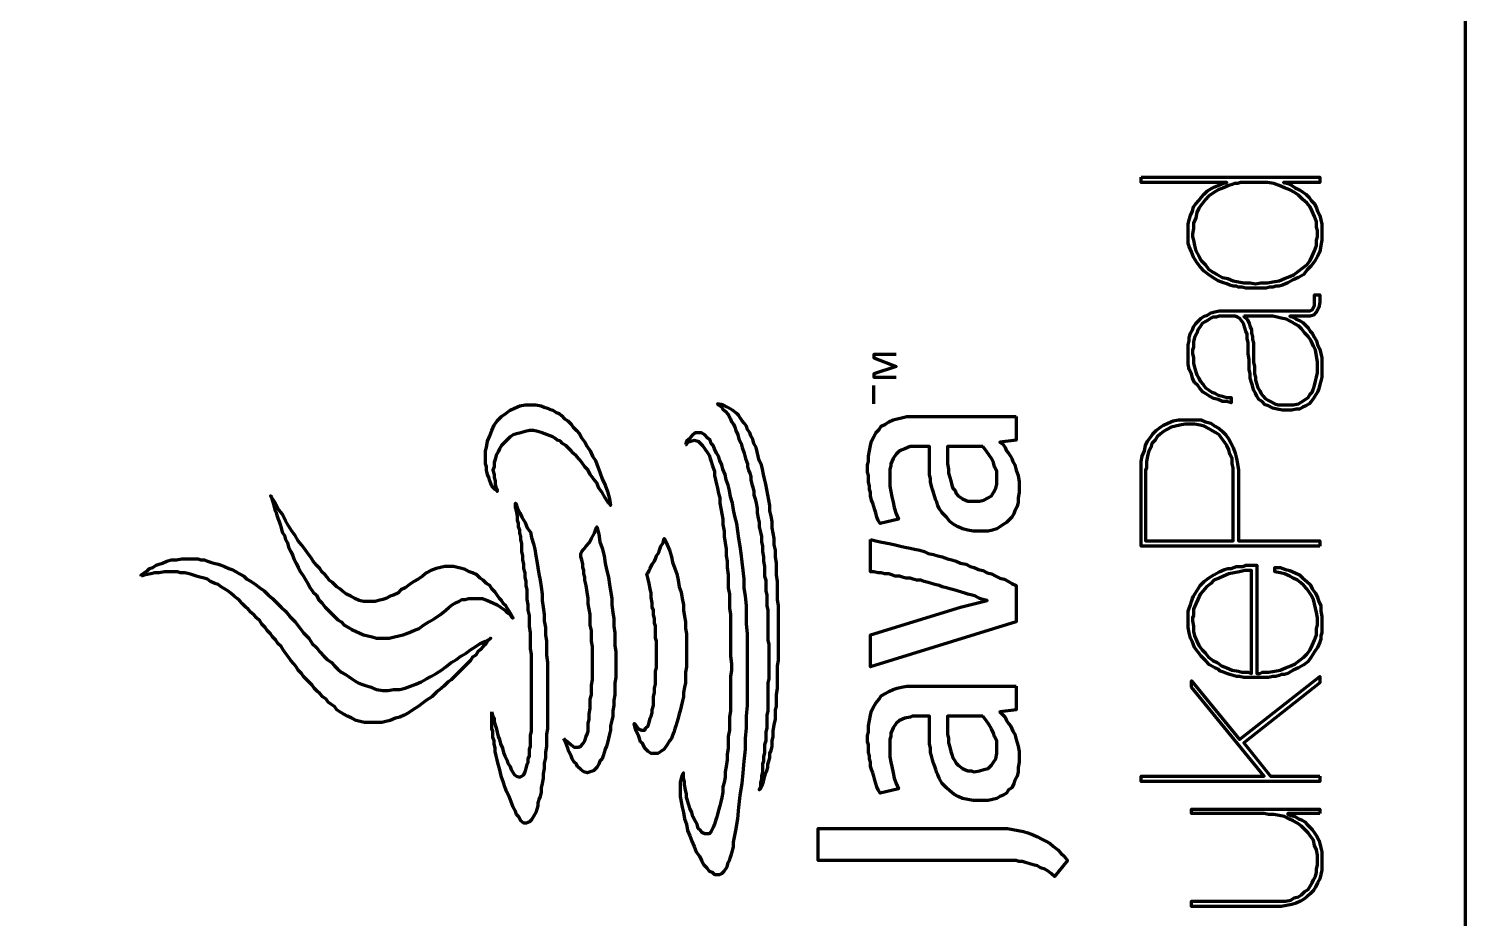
# Model space of a CAD drawing. Header units: inches. Extents: x 11 to 603, y -2 to 300.
# Drawn here: x 111.4 to 190, y 155.5 to 204.2 of the extents above; entities that cross this region are included whole.
import ezdxf

# ---------------------------------------------------------------- set-up
doc = ezdxf.new("R2010")
doc.units = ezdxf.units.IN
doc.header["$MEASUREMENT"] = 0
doc.layers.add('P', color=250, linetype='CONTINUOUS', lineweight=100)

msp = doc.modelspace()

# ---------------------------------------------------------------- linework, layer by layer
at = {"layer": 'P', "color": 0, "linetype": 'Continuous'}
for points in [[(10.98, 45.145), (10.98, 286.114), (11.39, 288.925), (12.445, 291.561), (14.202, 293.787), (16.428, 295.485), (19.064, 296.598), (21.875, 296.95), (179.143, 296.95), (181.955, 296.598), (184.591, 295.485), (186.816, 293.787), (188.574, 291.561), (189.628, 288.925), (190.038, 286.114), (190.038, 45.145)], [(172.29, 196.087), (182.072, 196.087), (182.072, 195.794), (180.08, 195.794), (180.08, 195.794), (180.315, 195.736), (180.549, 195.618), (180.725, 195.501), (180.959, 195.384), (181.135, 195.267), (181.31, 195.15), (181.486, 194.974), (181.603, 194.798), (181.779, 194.623), (181.896, 194.388), (181.955, 194.213), (182.072, 193.978), (182.131, 193.744), (182.189, 193.51), (182.189, 193.217), (182.189, 192.983), (182.189, 192.807), (182.189, 192.631), (182.131, 192.338), (182.072, 191.987), (181.955, 191.753), (181.779, 191.46), (181.603, 191.225), (181.369, 190.991), (181.193, 190.757), (180.9, 190.581), (180.608, 190.464), (180.315, 190.288), (180.198, 190.23), (180.022, 190.171), (179.846, 190.113), (179.67, 190.113), (179.495, 190.054), (179.319, 190.054), (179.143, 189.995), (178.909, 189.995), (178.733, 189.995), (178.558, 189.995), (178.382, 189.995), (178.206, 189.995), (178.03, 189.995), (177.796, 190.054), (177.62, 190.054), (177.503, 190.113), (177.328, 190.113), (177.152, 190.171), (176.976, 190.23), (176.8, 190.288), (176.507, 190.405), (176.215, 190.581), (175.98, 190.757), (175.746, 190.933), (175.512, 191.167), (175.336, 191.401), (175.16, 191.694), (175.043, 191.987), (174.926, 192.28), (174.867, 192.455), (174.867, 192.631), (174.867, 192.807), (174.867, 192.983), (174.867, 193.275), (174.867, 193.51), (174.926, 193.744), (174.985, 193.978), (175.102, 194.213), (175.16, 194.447), (175.277, 194.623), (175.453, 194.798), (175.57, 194.974), (175.746, 195.15), (175.922, 195.326), (176.097, 195.443), (176.332, 195.56), (176.507, 195.618), (176.742, 195.736), (176.976, 195.794), (176.976, 195.794), (172.29, 195.794), (172.29, 196.087)], [(175.98, 195.033), (175.805, 194.857), (175.629, 194.623), (175.453, 194.388), (175.336, 194.154), (175.277, 193.861), (175.16, 193.568), (175.16, 193.275), (175.102, 192.983), (175.102, 192.807), (175.16, 192.631), (175.219, 192.338), (175.277, 192.045), (175.453, 191.753), (175.57, 191.518), (175.805, 191.284), (175.98, 191.05), (176.215, 190.874), (176.449, 190.757), (176.742, 190.581), (177.035, 190.523), (177.328, 190.405), (177.62, 190.347), (177.913, 190.288), (178.265, 190.288), (178.558, 190.23), (178.85, 190.288), (179.202, 190.288), (179.495, 190.347), (179.846, 190.405), (180.139, 190.523), (180.432, 190.64), (180.666, 190.757), (180.9, 190.933), (181.135, 191.108), (181.369, 191.284), (181.545, 191.518), (181.662, 191.753), (181.779, 192.045), (181.896, 192.338), (181.896, 192.631), (181.955, 192.807), (181.955, 192.983), (181.955, 193.158), (181.896, 193.334), (181.896, 193.627), (181.779, 193.92), (181.662, 194.213), (181.545, 194.447), (181.369, 194.681), (181.135, 194.857), (180.9, 195.091), (180.666, 195.267), (180.432, 195.384), (180.139, 195.501), (179.846, 195.618), (179.553, 195.736), (179.202, 195.794), (178.909, 195.794), (178.558, 195.794), (178.323, 195.794), (178.148, 195.794), (177.972, 195.794), (177.738, 195.794), (177.562, 195.736), (177.386, 195.736), (177.269, 195.677), (177.093, 195.618), (176.8, 195.501), (176.507, 195.384), (176.215, 195.208), (175.98, 195.033)], [(176.273, 183.962), (176.039, 184.08), (175.863, 184.197), (175.687, 184.314), (175.512, 184.49), (175.395, 184.665), (175.219, 184.841), (175.102, 185.075), (175.043, 185.31), (174.926, 185.544), (174.867, 185.837), (174.867, 186.13), (174.867, 186.422), (174.867, 186.657), (174.867, 186.891), (174.926, 187.125), (174.926, 187.301), (174.985, 187.535), (175.102, 187.711), (175.16, 187.887), (175.277, 188.062), (175.395, 188.18), (175.57, 188.355), (175.746, 188.472), (175.922, 188.531), (176.097, 188.648), (176.332, 188.707), (176.566, 188.765), (176.859, 188.765), (181.31, 188.765), (181.545, 188.765), (181.662, 188.824), (181.779, 189.058), (181.779, 189.351), (181.779, 189.644), (182.072, 189.644), (182.072, 189.234), (182.013, 188.941), (181.896, 188.707), (181.72, 188.531), (181.545, 188.472), (181.369, 188.472), (180.432, 188.472), (180.432, 188.472), (180.608, 188.414), (180.783, 188.297), (180.959, 188.238), (181.135, 188.121), (181.252, 188.004), (181.428, 187.828), (181.545, 187.652), (181.662, 187.535), (181.779, 187.301), (181.896, 187.125), (181.955, 186.891), (182.072, 186.657), (182.131, 186.422), (182.189, 186.188), (182.189, 185.954), (182.189, 185.661), (182.189, 185.427), (182.189, 185.134), (182.131, 184.9), (182.072, 184.724), (182.013, 184.49), (181.955, 184.314), (181.838, 184.138), (181.72, 183.962), (181.603, 183.787), (181.486, 183.67), (181.31, 183.552), (181.135, 183.494), (180.959, 183.377), (180.783, 183.377), (180.549, 183.318), (180.315, 183.318), (180.022, 183.318), (179.729, 183.377), (179.495, 183.435), (179.26, 183.552), (179.085, 183.611), (178.909, 183.787), (178.733, 183.904), (178.616, 184.08), (178.558, 184.255), (178.44, 184.431), (178.382, 184.665), (178.323, 184.841), (178.265, 185.075), (178.265, 185.31), (178.206, 185.544), (178.206, 185.72), (178.206, 185.895), (178.206, 186.071), (178.148, 186.422), (178.148, 186.715), (178.148, 187.008), (178.089, 187.242), (178.089, 187.477), (178.03, 187.652), (177.972, 187.828), (177.913, 188.004), (177.855, 188.121), (177.679, 188.355), (177.562, 188.414), (177.445, 188.472), (177.269, 188.472), (177.093, 188.472), (176.742, 188.472), (176.566, 188.472), (176.39, 188.414), (176.215, 188.414), (176.097, 188.355), (175.922, 188.238), (175.805, 188.18), (175.629, 188.062), (175.512, 187.887), (175.395, 187.711), (175.336, 187.535), (175.219, 187.301), (175.16, 187.067), (175.16, 186.774), (175.102, 186.598), (175.102, 186.422), (175.16, 186.188), (175.16, 185.895), (175.219, 185.661), (175.277, 185.427), (175.336, 185.251), (175.453, 185.075), (175.512, 184.9), (175.687, 184.724), (175.805, 184.548), (175.98, 184.431), (176.156, 184.314), (176.332, 184.255), (176.507, 184.138), (176.742, 184.08), (176.976, 184.021), (177.21, 184.021), (177.21, 183.728), (176.976, 183.787), (176.742, 183.787), (176.507, 183.904), (176.273, 183.962)], [(177.913, 188.472), (178.089, 188.297), (178.206, 188.062), (178.265, 187.887), (178.323, 187.711), (178.323, 187.535), (178.382, 187.36), (178.382, 187.184), (178.44, 187.008), (178.44, 186.774), (178.44, 186.598), (178.44, 186.364), (178.44, 186.13), (178.44, 185.954), (178.499, 185.72), (178.499, 185.544), (178.499, 185.31), (178.558, 185.134), (178.558, 184.958), (178.616, 184.724), (178.675, 184.548), (178.792, 184.372), (178.85, 184.255), (178.968, 184.08), (179.085, 183.962), (179.26, 183.845), (179.378, 183.787), (179.612, 183.67), (179.788, 183.611), (180.022, 183.611), (180.315, 183.611), (180.608, 183.611), (180.9, 183.67), (181.193, 183.845), (181.428, 184.021), (181.545, 184.197), (181.662, 184.314), (181.72, 184.49), (181.779, 184.665), (181.838, 184.9), (181.896, 185.134), (181.955, 185.368), (181.955, 185.661), (181.955, 185.837), (181.955, 185.954), (181.896, 186.305), (181.838, 186.598), (181.72, 186.832), (181.603, 187.125), (181.428, 187.36), (181.252, 187.535), (181.076, 187.77), (180.9, 187.945), (180.666, 188.062), (180.49, 188.18), (180.256, 188.297), (179.963, 188.355), (179.729, 188.414), (179.495, 188.472), (179.202, 188.472), (177.913, 188.472), (177.913, 188.472)], [(158.877, 186.364), (157.647, 186.364), (157.647, 186.188), (158.877, 185.72), (157.647, 185.31), (157.647, 185.134), (158.877, 185.134)], [(157.647, 183.67), (157.647, 184.665)], [(143.121, 178.222), (142.945, 178.515), (142.769, 178.808), (142.594, 179.042), (142.477, 179.335), (142.301, 179.569), (142.125, 179.804), (142.008, 180.038), (141.832, 180.214), (141.657, 180.448), (141.539, 180.624), (141.364, 180.799), (141.188, 180.975), (141.071, 181.092), (140.895, 181.268), (140.778, 181.385), (140.602, 181.502), (140.485, 181.619), (140.309, 181.678), (140.192, 181.795), (140.075, 181.854), (139.782, 181.971), (139.489, 182.088), (139.255, 182.147), (139.021, 182.205), (138.787, 182.205), (138.552, 182.147), (138.318, 182.088), (138.084, 182.029), (137.908, 181.971), (137.732, 181.854), (137.557, 181.678), (137.439, 181.561), (137.264, 181.385), (137.147, 181.209), (137.088, 181.034), (136.971, 180.858), (136.912, 180.624), (136.854, 180.448), (136.854, 180.214), (136.795, 180.038), (136.854, 179.804), (136.854, 179.628), (136.912, 179.452), (136.912, 179.277), (136.971, 179.042), (137.029, 178.925), (137.029, 178.867), (137.029, 178.925), (136.912, 178.984), (136.736, 179.159), (136.619, 179.452), (136.561, 179.628), (136.502, 179.804), (136.444, 180.038), (136.444, 180.214), (136.385, 180.389), (136.385, 180.565), (136.385, 180.741), (136.385, 180.917), (136.385, 181.092), (136.444, 181.268), (136.502, 181.619), (136.619, 181.912), (136.736, 182.205), (136.854, 182.498), (137.029, 182.732), (137.264, 182.967), (137.498, 183.142), (137.732, 183.318), (137.967, 183.435), (138.259, 183.552), (138.552, 183.611), (138.845, 183.611), (139.138, 183.611), (139.431, 183.552), (139.607, 183.494), (139.782, 183.435), (139.899, 183.377), (140.075, 183.318), (140.251, 183.201), (140.427, 183.142), (140.544, 183.025), (140.719, 182.849), (140.895, 182.732), (141.071, 182.557), (141.188, 182.381), (141.364, 182.205), (141.539, 182.029), (141.657, 181.795), (141.832, 181.561), (141.949, 181.327), (142.125, 181.092), (142.242, 180.799), (142.418, 180.565), (142.535, 180.214), (142.652, 179.921), (142.769, 179.569), (142.945, 179.218), (143.062, 178.867), (143.18, 178.457), (143.238, 178.105), (143.238, 178.164), (143.121, 178.222)], [(152.317, 167.445), (152.317, 167.738), (152.375, 168.089), (152.375, 168.382), (152.375, 168.675), (152.375, 169.026), (152.375, 169.319), (152.434, 169.612), (152.434, 169.963), (152.434, 170.315), (152.434, 170.608), (152.434, 170.959), (152.434, 171.252), (152.434, 171.603), (152.434, 171.955), (152.434, 172.306), (152.434, 172.599), (152.375, 172.951), (152.375, 173.302), (152.375, 173.654), (152.375, 173.946), (152.317, 174.298), (152.317, 174.649), (152.317, 174.942), (152.258, 175.294), (152.258, 175.645), (152.2, 175.938), (152.2, 176.289), (152.141, 176.582), (152.083, 176.875), (152.083, 177.226), (152.024, 177.519), (151.965, 177.812), (151.965, 178.105), (151.907, 178.398), (151.848, 178.691), (151.79, 178.984), (151.731, 179.277), (151.673, 179.569), (151.614, 179.804), (151.555, 180.097), (151.497, 180.331), (151.38, 180.565), (151.321, 180.799), (151.263, 181.034), (151.204, 181.268), (151.087, 181.502), (151.028, 181.737), (150.911, 181.912), (150.853, 182.088), (150.735, 182.264), (150.677, 182.439), (150.56, 182.615), (150.443, 182.732), (150.325, 182.908), (150.267, 183.025), (150.15, 183.142), (149.915, 183.318), (149.623, 183.494), (149.388, 183.611), (149.095, 183.67), (149.154, 183.611), (149.33, 183.494), (149.388, 183.377), (149.505, 183.26), (149.681, 183.084), (149.798, 182.849), (149.857, 182.674), (149.974, 182.557), (150.033, 182.381), (150.091, 182.205), (150.208, 181.971), (150.267, 181.737), (150.384, 181.502), (150.443, 181.268), (150.56, 180.975), (150.618, 180.682), (150.735, 180.389), (150.735, 180.214), (150.794, 180.038), (150.853, 179.862), (150.911, 179.687), (150.911, 179.511), (150.97, 179.277), (151.028, 179.101), (151.087, 178.867), (151.087, 178.691), (151.145, 178.457), (151.204, 178.222), (151.263, 177.929), (151.263, 177.695), (151.321, 177.402), (151.38, 177.168), (151.38, 176.934), (151.438, 176.641), (151.497, 176.406), (151.497, 176.114), (151.555, 175.879), (151.555, 175.586), (151.614, 175.294), (151.614, 175.059), (151.673, 174.766), (151.673, 174.532), (151.673, 174.239), (151.731, 174.005), (151.731, 173.712), (151.731, 173.419), (151.79, 173.185), (151.79, 172.892), (151.79, 172.599), (151.848, 172.365), (151.848, 172.072), (151.848, 171.838), (151.848, 171.545), (151.848, 171.311), (151.848, 171.018), (151.848, 170.725), (151.907, 170.491), (151.907, 170.198), (151.907, 169.963), (151.907, 169.671), (151.907, 169.436), (151.907, 169.143), (151.907, 168.909), (151.907, 168.616), (151.848, 168.382), (151.848, 168.148), (151.848, 167.855), (151.848, 167.621), (151.848, 167.386), (151.848, 167.152), (151.848, 166.859), (151.79, 166.625), (151.79, 166.391), (151.79, 166.156), (151.79, 165.922), (151.731, 165.688), (151.731, 165.453), (151.731, 165.219), (151.673, 164.985), (151.673, 164.75), (151.673, 164.575), (151.614, 164.34), (151.614, 164.106), (151.555, 163.93), (151.555, 163.696), (151.555, 163.52), (151.497, 163.286), (151.497, 163.11), (151.438, 162.935), (151.438, 162.7), (151.38, 162.525), (151.438, 162.583), (151.497, 162.7), (151.555, 162.818), (151.614, 162.993), (151.673, 163.228), (151.731, 163.462), (151.79, 163.579), (151.848, 163.755), (151.848, 163.93), (151.907, 164.106), (151.965, 164.282), (151.965, 164.516), (152.024, 164.692), (152.083, 164.926), (152.083, 165.219), (152.141, 165.453), (152.141, 165.746), (152.2, 166.098), (152.258, 166.391), (152.258, 166.566), (152.258, 166.742), (152.258, 166.918), (152.317, 167.093), (152.317, 167.269), (152.317, 167.445)], [(165.437, 182.967), (165.437, 181.678), (164.559, 181.561), (164.734, 181.444), (164.851, 181.268), (164.91, 181.092), (165.027, 180.975), (165.144, 180.799), (165.203, 180.682), (165.262, 180.507), (165.379, 180.331), (165.437, 180.038), (165.554, 179.745), (165.613, 179.394), (165.613, 179.101), (165.613, 178.808), (165.554, 178.515), (165.554, 178.281), (165.496, 178.047), (165.379, 177.812), (165.32, 177.637), (165.203, 177.461), (165.027, 177.285), (164.91, 177.168), (164.734, 177.051), (164.559, 176.934), (164.383, 176.816), (164.149, 176.758), (163.914, 176.699), (163.68, 176.699), (163.387, 176.699), (163.094, 176.699), (162.801, 176.758), (162.509, 176.816), (162.274, 176.934), (162.04, 177.051), (161.806, 177.226), (161.63, 177.461), (161.396, 177.695), (161.22, 177.929), (161.161, 178.105), (161.103, 178.281), (161.044, 178.398), (160.986, 178.574), (160.927, 178.808), (160.869, 178.984), (160.81, 179.159), (160.751, 179.394), (160.751, 179.569), (160.693, 179.804), (160.693, 180.038), (160.693, 180.272), (160.693, 180.507), (160.693, 180.741), (160.693, 181.327), (159.931, 181.327), (159.756, 181.327), (159.638, 181.327), (159.346, 181.209), (159.053, 181.092), (158.877, 180.917), (158.701, 180.682), (158.584, 180.389), (158.584, 180.272), (158.526, 180.097), (158.526, 179.862), (158.526, 179.687), (158.526, 179.394), (158.526, 179.159), (158.584, 178.867), (158.643, 178.574), (158.701, 178.281), (158.76, 177.988), (158.877, 177.637), (158.994, 177.344), (157.998, 177.109), (157.881, 177.285), (157.823, 177.461), (157.764, 177.695), (157.706, 177.871), (157.647, 178.047), (157.588, 178.222), (157.53, 178.398), (157.471, 178.632), (157.471, 178.808), (157.413, 178.984), (157.413, 179.159), (157.354, 179.394), (157.354, 179.569), (157.354, 179.745), (157.296, 179.921), (157.296, 180.155), (157.296, 180.331), (157.354, 180.507), (157.354, 180.799), (157.413, 181.092), (157.471, 181.385), (157.53, 181.619), (157.647, 181.854), (157.764, 182.088), (157.94, 182.264), (158.057, 182.439), (158.291, 182.557), (158.467, 182.674), (158.701, 182.791), (158.936, 182.849), (159.17, 182.908), (159.463, 182.967), (159.756, 182.967), (165.437, 182.967)], [(182.072, 175.879), (172.29, 175.879), (172.29, 179.862), (172.29, 180.038), (172.29, 180.214), (172.29, 180.507), (172.349, 180.799), (172.466, 181.092), (172.525, 181.385), (172.642, 181.619), (172.817, 181.854), (172.935, 182.029), (173.11, 182.205), (173.345, 182.381), (173.52, 182.498), (173.755, 182.615), (174.047, 182.732), (174.34, 182.791), (174.633, 182.791), (174.926, 182.791), (175.277, 182.791), (175.57, 182.791), (175.805, 182.674), (176.097, 182.615), (176.332, 182.439), (176.566, 182.322), (176.742, 182.147), (176.918, 181.971), (177.093, 181.737), (177.21, 181.502), (177.328, 181.268), (177.445, 180.975), (177.503, 180.682), (177.562, 180.389), (177.62, 180.038), (177.62, 179.687), (177.62, 176.172), (182.072, 176.172), (182.072, 175.879)], [(177.328, 179.862), (177.328, 180.155), (177.269, 180.389), (177.269, 180.682), (177.152, 180.917), (177.093, 181.151), (176.976, 181.385), (176.859, 181.561), (176.683, 181.795), (176.566, 181.971), (176.39, 182.088), (176.156, 182.205), (175.98, 182.322), (175.746, 182.439), (175.512, 182.498), (175.219, 182.557), (174.926, 182.557), (174.692, 182.557), (174.399, 182.498), (174.165, 182.439), (173.93, 182.381), (173.696, 182.264), (173.52, 182.147), (173.345, 182.029), (173.169, 181.854), (173.052, 181.678), (172.876, 181.502), (172.817, 181.268), (172.7, 181.034), (172.642, 180.799), (172.583, 180.507), (172.583, 180.155), (172.525, 180.038), (172.525, 179.862), (172.525, 176.172), (177.328, 176.172), (177.328, 179.862)], [(147.338, 181.444), (147.397, 181.444), (147.455, 181.561), (147.631, 181.619), (147.807, 181.678), (148.041, 181.619), (148.158, 181.502), (148.275, 181.385), (148.393, 181.209), (148.568, 180.975), (148.627, 180.858), (148.685, 180.682), (148.744, 180.507), (148.803, 180.331), (148.861, 180.155), (148.92, 179.979), (148.92, 179.745), (148.978, 179.511), (149.037, 179.277), (149.095, 179.042), (149.154, 178.749), (149.213, 178.515), (149.213, 178.222), (149.271, 177.929), (149.33, 177.637), (149.388, 177.344), (149.388, 177.051), (149.447, 176.699), (149.447, 176.406), (149.505, 176.055), (149.564, 175.704), (149.564, 175.352), (149.623, 175.059), (149.623, 174.708), (149.681, 174.298), (149.681, 173.946), (149.681, 173.595), (149.74, 173.244), (149.74, 172.834), (149.74, 172.482), (149.798, 172.131), (149.798, 171.721), (149.798, 171.369), (149.798, 170.959), (149.798, 170.608), (149.798, 170.198), (149.798, 169.846), (149.857, 169.436), (149.857, 169.085), (149.798, 168.733), (149.798, 168.323), (149.798, 167.972), (149.798, 167.621), (149.798, 167.211), (149.798, 166.859), (149.74, 166.508), (149.74, 166.156), (149.74, 165.805), (149.681, 165.453), (149.681, 165.102), (149.681, 164.809), (149.623, 164.458), (149.623, 164.165), (149.564, 163.813), (149.505, 163.52), (149.505, 163.228), (149.447, 162.935), (149.388, 162.7), (149.388, 162.408), (149.33, 162.115), (149.271, 161.88), (149.213, 161.646), (149.154, 161.412), (149.095, 161.178), (149.037, 161.002), (148.978, 160.826), (148.92, 160.65), (148.861, 160.475), (148.744, 160.24), (148.627, 160.123), (148.393, 160.123), (148.275, 160.182), (148.158, 160.299), (148.041, 160.416), (147.982, 160.65), (147.865, 160.826), (147.748, 161.06), (147.69, 161.295), (147.572, 161.529), (147.514, 161.705), (147.455, 161.939), (147.397, 162.115), (147.397, 162.29), (147.338, 162.525), (147.28, 162.818), (147.28, 162.993), (147.221, 163.169), (147.221, 163.286), (147.221, 163.403), (147.221, 163.462), (147.162, 163.345), (147.104, 163.169), (147.045, 162.935), (147.045, 162.7), (147.045, 162.466), (147.045, 162.173), (147.104, 161.88), (147.162, 161.588), (147.221, 161.295), (147.28, 160.943), (147.397, 160.65), (147.455, 160.299), (147.572, 160.006), (147.69, 159.713), (147.807, 159.42), (147.924, 159.127), (148.1, 158.893), (148.217, 158.659), (148.334, 158.425), (148.51, 158.249), (148.627, 158.073), (148.803, 158.015), (148.92, 157.897), (149.095, 157.897), (149.213, 157.897), (149.33, 157.956), (149.447, 158.073), (149.623, 158.307), (149.681, 158.542), (149.74, 158.659), (149.798, 158.835), (149.857, 159.01), (149.915, 159.186), (149.974, 159.42), (149.974, 159.655), (150.091, 160.299), (150.208, 160.943), (150.267, 161.588), (150.325, 162.232), (150.443, 162.876), (150.501, 163.462), (150.56, 164.106), (150.618, 164.75), (150.618, 165.336), (150.677, 165.922), (150.677, 166.566), (150.735, 167.152), (150.735, 167.738), (150.735, 168.323), (150.735, 168.851), (150.735, 169.436), (150.735, 169.963), (150.735, 170.549), (150.735, 171.076), (150.677, 171.603), (150.677, 172.131), (150.677, 172.599), (150.618, 173.126), (150.56, 173.595), (150.56, 174.064), (150.501, 174.532), (150.443, 175.001), (150.384, 175.469), (150.325, 175.879), (150.267, 176.289), (150.208, 176.699), (150.15, 177.109), (150.033, 177.519), (149.974, 177.871), (149.915, 178.222), (149.798, 178.574), (149.74, 178.925), (149.681, 179.218), (149.564, 179.511), (149.505, 179.804), (149.388, 180.097), (149.33, 180.331), (149.213, 180.565), (149.154, 180.799), (149.037, 180.975), (148.92, 181.209), (148.861, 181.385), (148.744, 181.502), (148.685, 181.678), (148.568, 181.795), (148.393, 181.971), (148.217, 182.088), (148.041, 182.088), (147.865, 182.088), (147.69, 181.912), (147.514, 181.737), (147.397, 181.619), (147.338, 181.444)], [(163.621, 181.327), (161.689, 181.327), (161.689, 180.624), (161.689, 180.389), (161.747, 180.097), (161.747, 179.862), (161.806, 179.628), (161.864, 179.452), (161.923, 179.218), (161.981, 179.042), (162.099, 178.925), (162.157, 178.749), (162.274, 178.632), (162.509, 178.457), (162.801, 178.339), (162.977, 178.339), (163.153, 178.339), (163.446, 178.339), (163.68, 178.398), (163.914, 178.515), (164.09, 178.632), (164.207, 178.808), (164.324, 179.042), (164.383, 179.277), (164.383, 179.569), (164.383, 179.745), (164.383, 179.979), (164.266, 180.214), (164.207, 180.448), (164.09, 180.682), (163.973, 180.858), (163.797, 181.092), (163.621, 181.327)], [(134.218, 172.365), (134.394, 172.541), (134.569, 172.658), (134.745, 172.775), (134.921, 172.834), (135.096, 172.951), (135.272, 172.951), (135.448, 173.009), (135.624, 173.009), (135.916, 173.009), (136.209, 173.009), (136.502, 172.892), (136.795, 172.775), (137.029, 172.658), (137.205, 172.541), (137.439, 172.365), (137.557, 172.248), (137.732, 172.131), (137.791, 172.013), (137.849, 171.955), (137.908, 171.955), (137.849, 172.013), (137.791, 172.131), (137.674, 172.306), (137.615, 172.424), (137.498, 172.599), (137.381, 172.716), (137.264, 172.892), (137.147, 173.009), (137.029, 173.185), (136.912, 173.361), (136.736, 173.536), (136.619, 173.712), (136.444, 173.829), (136.268, 174.005), (136.092, 174.122), (135.916, 174.298), (135.682, 174.415), (135.506, 174.474), (135.272, 174.591), (135.096, 174.649), (134.862, 174.708), (134.628, 174.766), (134.394, 174.766), (134.159, 174.766), (133.925, 174.708), (133.691, 174.649), (133.398, 174.532), (133.164, 174.415), (132.929, 174.239), (132.695, 174.064), (132.461, 173.946), (132.226, 173.771), (131.992, 173.595), (131.758, 173.478), (131.582, 173.302), (131.348, 173.185), (131.172, 173.126), (130.938, 173.009), (130.762, 172.951), (130.528, 172.892), (130.352, 172.834), (130.118, 172.834), (129.883, 172.834), (129.708, 172.834), (129.473, 172.892), (129.239, 173.009), (129.005, 173.126), (128.771, 173.244), (128.536, 173.419), (128.419, 173.536), (128.243, 173.654), (128.126, 173.771), (128.009, 173.888), (127.833, 174.005), (127.716, 174.181), (127.599, 174.298), (127.423, 174.474), (127.306, 174.649), (127.131, 174.825), (126.955, 175.059), (126.838, 175.235), (126.662, 175.469), (126.486, 175.704), (126.311, 175.938), (126.135, 176.172), (125.959, 176.465), (125.783, 176.699), (125.608, 176.992), (125.432, 177.285), (125.256, 177.637), (125.022, 177.929), (124.846, 178.281), (124.612, 178.632), (124.67, 178.574), (124.67, 178.515), (124.729, 178.339), (124.788, 178.105), (124.846, 177.871), (124.905, 177.754), (124.963, 177.578), (125.022, 177.402), (125.08, 177.226), (125.139, 177.051), (125.198, 176.875), (125.256, 176.641), (125.373, 176.465), (125.432, 176.231), (125.549, 176.055), (125.608, 175.821), (125.725, 175.586), (125.842, 175.352), (125.9, 175.176), (126.018, 174.942), (126.135, 174.708), (126.252, 174.474), (126.428, 174.239), (126.545, 174.005), (126.662, 173.829), (126.779, 173.595), (126.955, 173.361), (127.131, 173.185), (127.248, 172.951), (127.423, 172.775), (127.599, 172.541), (127.775, 172.365), (127.951, 172.189), (128.126, 172.013), (128.302, 171.838), (128.478, 171.721), (128.653, 171.545), (128.888, 171.428), (129.063, 171.311), (129.298, 171.193), (129.473, 171.135), (129.708, 171.018), (129.942, 170.959), (130.176, 170.901), (130.411, 170.842), (130.645, 170.842), (130.879, 170.842), (131.113, 170.842), (131.406, 170.901), (131.641, 170.959), (131.875, 171.018), (132.168, 171.135), (132.461, 171.252), (132.754, 171.369), (132.988, 171.545), (133.281, 171.721), (133.574, 171.896), (133.925, 172.131), (134.218, 172.365)], [(136.736, 166.801), (136.736, 166.742), (136.795, 166.566), (136.854, 166.449), (136.854, 166.273), (136.912, 166.098), (136.971, 165.922), (137.029, 165.688), (137.088, 165.453), (137.147, 165.278), (137.205, 165.043), (137.322, 164.809), (137.381, 164.575), (137.439, 164.399), (137.557, 164.165), (137.615, 163.989), (137.732, 163.813), (137.791, 163.638), (137.908, 163.462), (137.967, 163.345), (138.084, 163.286), (138.259, 163.228), (138.377, 163.286), (138.494, 163.345), (138.552, 163.52), (138.611, 163.696), (138.669, 163.93), (138.728, 164.048), (138.728, 164.223), (138.787, 164.399), (138.787, 164.575), (138.787, 164.75), (138.845, 164.926), (138.845, 165.102), (138.845, 165.278), (138.845, 165.512), (138.904, 165.746), (138.904, 165.922), (138.904, 166.156), (138.904, 166.391), (138.904, 166.625), (138.904, 166.918), (138.904, 167.152), (138.904, 167.386), (138.904, 167.679), (138.904, 167.972), (138.904, 168.206), (138.904, 168.499), (138.904, 168.792), (138.904, 169.085), (138.904, 169.378), (138.904, 169.671), (138.904, 169.963), (138.845, 170.256), (138.845, 170.549), (138.845, 170.842), (138.845, 171.135), (138.787, 171.486), (138.787, 171.779), (138.787, 172.072), (138.728, 172.365), (138.728, 172.658), (138.669, 172.951), (138.669, 173.244), (138.669, 173.478), (138.611, 173.712), (138.611, 173.946), (138.552, 174.181), (138.552, 174.415), (138.494, 174.649), (138.494, 174.884), (138.435, 175.118), (138.435, 175.352), (138.377, 175.586), (138.377, 175.821), (138.377, 175.996), (138.318, 176.231), (138.318, 176.406), (138.259, 176.582), (138.259, 176.758), (138.201, 176.934), (138.201, 177.109), (138.142, 177.285), (138.142, 177.519), (138.084, 177.812), (138.025, 177.988), (138.025, 178.105), (138.025, 178.222), (138.025, 178.222), (138.025, 178.222), (138.084, 178.105), (138.142, 177.929), (138.259, 177.695), (138.377, 177.461), (138.552, 177.168), (138.669, 176.875), (138.845, 176.641), (138.904, 176.348), (139.021, 175.996), (139.079, 175.704), (139.138, 175.352), (139.197, 175.059), (139.255, 174.708), (139.314, 174.356), (139.372, 174.005), (139.431, 173.654), (139.489, 173.244), (139.489, 172.892), (139.548, 172.541), (139.607, 172.131), (139.607, 171.779), (139.665, 171.428), (139.665, 171.018), (139.724, 170.666), (139.724, 170.256), (139.724, 169.905), (139.782, 169.495), (139.782, 169.143), (139.782, 168.733), (139.782, 168.382), (139.782, 168.031), (139.782, 167.679), (139.782, 167.269), (139.782, 166.918), (139.782, 166.566), (139.782, 166.215), (139.782, 165.863), (139.724, 165.57), (139.724, 165.219), (139.724, 164.926), (139.665, 164.575), (139.665, 164.282), (139.607, 163.989), (139.607, 163.696), (139.548, 163.403), (139.548, 163.169), (139.489, 162.876), (139.431, 162.642), (139.431, 162.408), (139.372, 162.173), (139.314, 161.998), (139.255, 161.822), (139.255, 161.646), (139.197, 161.47), (139.138, 161.295), (139.021, 161.06), (138.904, 160.885), (138.787, 160.768), (138.611, 160.709), (138.494, 160.709), (138.318, 160.826), (138.201, 161.06), (138.084, 161.178), (138.025, 161.353), (137.908, 161.588), (137.791, 161.88), (137.674, 162.173), (137.557, 162.408), (137.439, 162.7), (137.381, 162.935), (137.264, 163.228), (137.205, 163.462), (137.147, 163.696), (137.088, 163.93), (137.029, 164.165), (136.971, 164.399), (136.912, 164.633), (136.912, 164.809), (136.854, 165.043), (136.854, 165.219), (136.795, 165.395), (136.795, 165.57), (136.795, 165.746), (136.736, 165.863), (136.736, 166.156), (136.736, 166.391), (136.736, 166.566), (136.736, 166.742), (136.736, 166.801)], [(140.661, 165.336), (140.719, 165.278), (140.895, 165.16), (141.071, 164.985), (141.247, 164.868), (141.481, 164.868), (141.598, 164.926), (141.715, 165.043), (141.832, 165.219), (141.891, 165.453), (141.949, 165.57), (142.008, 165.746), (142.008, 165.922), (142.008, 166.156), (142.067, 166.391), (142.067, 166.683), (142.125, 166.976), (142.125, 167.211), (142.125, 167.503), (142.184, 167.738), (142.184, 168.031), (142.184, 168.265), (142.242, 168.558), (142.242, 168.792), (142.242, 169.085), (142.242, 169.319), (142.242, 169.612), (142.242, 169.846), (142.242, 170.139), (142.242, 170.373), (142.184, 170.666), (142.184, 170.959), (142.184, 171.252), (142.125, 171.545), (142.125, 171.838), (142.125, 172.131), (142.067, 172.424), (142.008, 172.716), (142.008, 173.009), (141.949, 173.361), (141.891, 173.712), (141.832, 174.005), (141.832, 174.181), (141.774, 174.356), (141.774, 174.532), (141.715, 174.708), (141.715, 174.884), (141.657, 175.118), (141.598, 175.294), (141.598, 175.469), (141.598, 175.469), (141.657, 175.586), (141.774, 175.704), (141.891, 175.879), (142.067, 176.055), (142.184, 176.289), (142.359, 176.582), (142.418, 176.758), (142.477, 176.934), (142.594, 176.524), (142.652, 176.114), (142.769, 175.762), (142.887, 175.352), (142.945, 174.942), (143.004, 174.591), (143.121, 174.181), (143.18, 173.771), (143.238, 173.419), (143.297, 173.009), (143.297, 172.658), (143.355, 172.248), (143.414, 171.896), (143.414, 171.486), (143.472, 171.135), (143.472, 170.783), (143.472, 170.432), (143.531, 170.081), (143.531, 169.729), (143.531, 169.378), (143.531, 169.026), (143.531, 168.675), (143.472, 168.382), (143.472, 168.031), (143.472, 167.738), (143.414, 167.445), (143.414, 167.152), (143.355, 166.859), (143.355, 166.566), (143.297, 166.332), (143.238, 166.039), (143.238, 165.805), (143.18, 165.57), (143.121, 165.336), (143.062, 165.102), (143.004, 164.926), (142.945, 164.75), (142.887, 164.575), (142.828, 164.399), (142.769, 164.223), (142.652, 164.106), (142.594, 163.93), (142.477, 163.755), (142.301, 163.579), (142.125, 163.52), (141.949, 163.462), (141.774, 163.52), (141.598, 163.638), (141.422, 163.813), (141.364, 163.93), (141.247, 164.048), (141.129, 164.223), (141.071, 164.399), (140.954, 164.633), (140.895, 164.809), (140.778, 165.102), (140.661, 165.336)], [(144.527, 166.156), (144.527, 166.156), (144.644, 166.039), (144.761, 165.863), (144.937, 165.805), (145.112, 165.805), (145.171, 165.922), (145.288, 166.039), (145.347, 166.215), (145.405, 166.449), (145.464, 166.566), (145.522, 166.742), (145.522, 166.918), (145.581, 167.152), (145.581, 167.386), (145.581, 167.621), (145.64, 167.855), (145.64, 168.089), (145.698, 168.323), (145.698, 168.558), (145.698, 168.792), (145.698, 169.026), (145.757, 169.202), (145.757, 169.436), (145.757, 169.612), (145.757, 169.846), (145.757, 170.022), (145.757, 170.256), (145.757, 170.432), (145.757, 170.666), (145.698, 170.842), (145.698, 171.076), (145.698, 171.252), (145.698, 171.486), (145.64, 171.662), (145.64, 171.896), (145.581, 172.131), (145.581, 172.365), (145.522, 172.541), (145.522, 172.775), (145.464, 173.068), (145.464, 173.302), (145.405, 173.536), (145.347, 173.829), (145.288, 174.064), (145.23, 174.356), (145.288, 174.415), (145.347, 174.532), (145.405, 174.649), (145.522, 174.884), (145.64, 175.059), (145.698, 175.176), (145.757, 175.352), (145.874, 175.528), (145.932, 175.704), (145.991, 175.879), (146.108, 176.055), (146.167, 176.289), (146.342, 175.938), (146.46, 175.645), (146.577, 175.294), (146.635, 175.001), (146.752, 174.649), (146.87, 174.356), (146.928, 174.005), (146.987, 173.654), (147.104, 173.361), (147.162, 173.009), (147.221, 172.658), (147.221, 172.365), (147.28, 172.013), (147.338, 171.721), (147.338, 171.369), (147.397, 171.076), (147.397, 170.725), (147.397, 170.432), (147.397, 170.139), (147.397, 169.846), (147.397, 169.553), (147.397, 169.261), (147.338, 168.968), (147.338, 168.675), (147.338, 168.382), (147.28, 168.148), (147.221, 167.855), (147.221, 167.621), (147.162, 167.328), (147.104, 167.093), (147.045, 166.859), (146.987, 166.683), (146.928, 166.449), (146.87, 166.215), (146.811, 166.039), (146.752, 165.863), (146.694, 165.688), (146.635, 165.512), (146.577, 165.336), (146.46, 165.219), (146.342, 164.985), (146.167, 164.75), (145.991, 164.633), (145.815, 164.516), (145.64, 164.516), (145.464, 164.516), (145.288, 164.633), (145.112, 164.809), (144.995, 165.043), (144.878, 165.16), (144.82, 165.336), (144.761, 165.512), (144.644, 165.746), (144.585, 165.922), (144.527, 166.156)], [(157.471, 176.231), (157.764, 176.172), (157.998, 176.114), (158.291, 176.055), (158.584, 175.996), (158.818, 175.938), (159.111, 175.879), (159.346, 175.821), (159.638, 175.762), (159.873, 175.704), (160.166, 175.645), (160.4, 175.586), (160.634, 175.469), (160.927, 175.411), (161.161, 175.352), (161.396, 175.294), (161.689, 175.176), (161.923, 175.118), (162.157, 175.059), (162.391, 174.942), (162.684, 174.884), (162.919, 174.766), (163.153, 174.708), (163.387, 174.591), (163.621, 174.532), (163.856, 174.415), (164.09, 174.356), (164.324, 174.239), (164.559, 174.122), (164.793, 174.064), (165.027, 173.946), (165.203, 173.829), (165.437, 173.712), (165.437, 171.721), (157.471, 169.261), (157.471, 171.018), (162.391, 172.541), (163.856, 172.892), (163.621, 172.951), (163.446, 173.009), (163.211, 173.126), (163.036, 173.185), (162.801, 173.244), (162.626, 173.302), (162.45, 173.361), (162.216, 173.419), (162.04, 173.478), (161.806, 173.536), (161.63, 173.595), (161.396, 173.654), (161.22, 173.712), (160.986, 173.771), (160.81, 173.829), (160.634, 173.888), (160.4, 173.946), (160.224, 174.005), (159.99, 174.005), (159.814, 174.064), (159.638, 174.122), (159.404, 174.122), (159.228, 174.181), (159.053, 174.239), (158.818, 174.239), (158.643, 174.298), (158.467, 174.356), (158.233, 174.356), (158.057, 174.415), (157.881, 174.415), (157.647, 174.474), (157.471, 174.474), (157.471, 176.231)], [(117.525, 174.239), (117.525, 174.298), (117.7, 174.415), (117.876, 174.532), (117.993, 174.649), (118.169, 174.708), (118.345, 174.825), (118.52, 174.884), (118.696, 174.942), (118.93, 175.059), (119.165, 175.118), (119.457, 175.118), (119.75, 175.176), (120.043, 175.176), (120.336, 175.176), (120.629, 175.176), (120.805, 175.118), (120.98, 175.118), (121.156, 175.059), (121.332, 175.001), (121.508, 174.942), (121.742, 174.884), (121.918, 174.825), (122.093, 174.766), (122.328, 174.649), (122.503, 174.591), (122.738, 174.474), (122.913, 174.356), (123.148, 174.239), (123.323, 174.064), (123.558, 173.946), (123.792, 173.771), (124.026, 173.595), (124.26, 173.419), (124.495, 173.185), (124.729, 173.009), (124.963, 172.775), (125.198, 172.541), (125.432, 172.306), (125.666, 172.013), (125.959, 171.721), (126.193, 171.428), (126.428, 171.135), (126.721, 170.842), (126.896, 170.549), (127.131, 170.315), (127.306, 170.081), (127.541, 169.846), (127.716, 169.671), (127.951, 169.495), (128.126, 169.319), (128.302, 169.143), (128.478, 168.968), (128.712, 168.851), (128.888, 168.733), (129.063, 168.616), (129.239, 168.499), (129.415, 168.382), (129.591, 168.323), (129.766, 168.265), (129.942, 168.206), (130.118, 168.148), (130.235, 168.089), (130.411, 168.031), (130.762, 167.972), (131.055, 167.972), (131.348, 168.031), (131.699, 168.031), (131.992, 168.089), (132.285, 168.206), (132.578, 168.323), (132.871, 168.441), (133.164, 168.616), (133.398, 168.733), (133.691, 168.909), (133.984, 169.085), (134.218, 169.261), (134.511, 169.495), (134.804, 169.671), (135.038, 169.846), (135.331, 170.022), (135.565, 170.198), (135.858, 170.373), (136.092, 170.549), (136.385, 170.666), (136.678, 170.842), (136.502, 170.666), (136.385, 170.491), (136.268, 170.373), (136.092, 170.198), (135.975, 170.081), (135.858, 169.905), (135.682, 169.788), (135.565, 169.612), (135.448, 169.495), (135.272, 169.319), (135.155, 169.202), (135.038, 169.085), (134.862, 168.909), (134.745, 168.792), (134.628, 168.675), (134.511, 168.558), (134.335, 168.441), (134.218, 168.323), (134.101, 168.206), (133.984, 168.089), (133.808, 167.972), (133.691, 167.855), (133.456, 167.621), (133.164, 167.445), (132.929, 167.269), (132.695, 167.093), (132.402, 166.918), (132.168, 166.742), (131.934, 166.625), (131.699, 166.508), (131.465, 166.449), (131.172, 166.332), (130.938, 166.273), (130.703, 166.215), (130.469, 166.215), (130.235, 166.215), (130.001, 166.215), (129.766, 166.215), (129.532, 166.273), (129.298, 166.332), (129.063, 166.449), (128.829, 166.566), (128.595, 166.683), (128.419, 166.801), (128.243, 166.918), (128.126, 167.093), (127.951, 167.211), (127.775, 167.328), (127.658, 167.503), (127.482, 167.621), (127.306, 167.796), (127.189, 167.913), (127.013, 168.089), (126.896, 168.265), (126.721, 168.441), (126.603, 168.558), (126.428, 168.733), (126.311, 168.909), (126.135, 169.085), (126.018, 169.261), (125.9, 169.436), (125.725, 169.612), (125.608, 169.788), (125.432, 170.022), (125.315, 170.198), (125.198, 170.373), (125.022, 170.549), (124.905, 170.725), (124.729, 170.901), (124.612, 171.076), (124.436, 171.252), (124.319, 171.428), (124.143, 171.603), (124.026, 171.779), (123.85, 171.955), (123.733, 172.072), (123.558, 172.248), (123.382, 172.424), (123.265, 172.541), (123.089, 172.716), (122.913, 172.892), (122.796, 173.009), (122.62, 173.126), (122.445, 173.302), (122.269, 173.419), (122.093, 173.536), (121.918, 173.654), (121.742, 173.771), (121.566, 173.829), (121.332, 173.946), (121.156, 174.064), (120.98, 174.122), (120.746, 174.181), (120.57, 174.239), (120.336, 174.298), (120.16, 174.356), (119.926, 174.415), (119.692, 174.415), (119.516, 174.474), (119.282, 174.474), (119.047, 174.474), (118.813, 174.474), (118.52, 174.415), (118.286, 174.415), (118.052, 174.356), (117.759, 174.298), (117.525, 174.239)], [(179.905, 169.085), (180.198, 169.202), (180.49, 169.319), (180.725, 169.436), (180.959, 169.612), (181.193, 169.788), (181.369, 169.963), (181.545, 170.198), (181.662, 170.432), (181.779, 170.725), (181.896, 171.018), (181.896, 171.193), (181.896, 171.369), (181.955, 171.545), (181.955, 171.721), (181.955, 171.955), (181.896, 172.248), (181.838, 172.482), (181.779, 172.716), (181.72, 172.951), (181.603, 173.185), (181.486, 173.361), (181.369, 173.536), (181.193, 173.712), (181.018, 173.888), (180.842, 174.005), (180.608, 174.122), (180.432, 174.239), (180.139, 174.356), (179.905, 174.415), (179.612, 174.474), (179.612, 174.708), (179.905, 174.708), (180.198, 174.591), (180.432, 174.532), (180.725, 174.415), (180.959, 174.298), (181.135, 174.122), (181.369, 173.946), (181.545, 173.771), (181.662, 173.536), (181.838, 173.302), (181.955, 173.068), (182.013, 172.834), (182.131, 172.599), (182.131, 172.306), (182.189, 172.013), (182.189, 171.721), (182.189, 171.545), (182.189, 171.311), (182.189, 171.135), (182.131, 170.959), (182.131, 170.783), (182.072, 170.608), (181.955, 170.315), (181.779, 170.081), (181.603, 169.788), (181.428, 169.553), (181.193, 169.378), (180.9, 169.202), (180.608, 169.085), (180.315, 168.909), (180.139, 168.851), (179.963, 168.851), (179.846, 168.792), (179.67, 168.733), (179.495, 168.733), (179.26, 168.675), (179.085, 168.675), (178.909, 168.675), (178.733, 168.675), (178.558, 168.675), (178.323, 168.675), (178.089, 168.675), (177.913, 168.675), (177.679, 168.733), (177.503, 168.733), (177.328, 168.792), (177.152, 168.851), (176.976, 168.909), (176.8, 168.968), (176.625, 169.026), (176.507, 169.143), (176.332, 169.202), (176.039, 169.378), (175.805, 169.612), (175.57, 169.846), (175.395, 170.081), (175.219, 170.315), (175.102, 170.608), (174.985, 170.842), (174.926, 171.135), (174.867, 171.428), (174.867, 171.721), (174.867, 171.955), (174.867, 172.131), (174.867, 172.306), (174.926, 172.482), (174.985, 172.658), (175.043, 172.834), (175.102, 173.009), (175.16, 173.126), (175.336, 173.419), (175.512, 173.712), (175.746, 173.946), (175.98, 174.122), (176.273, 174.298), (176.566, 174.474), (176.859, 174.591), (177.035, 174.649), (177.21, 174.649), (177.503, 174.766), (177.679, 174.766), (177.855, 174.766), (178.03, 174.825), (178.206, 174.825), (178.382, 174.825), (178.616, 174.825), (178.616, 168.909), (178.792, 168.909), (178.909, 168.968), (179.26, 168.968), (179.612, 169.026), (179.905, 169.085)], [(177.093, 174.356), (176.8, 174.239), (176.566, 174.122), (176.273, 174.005), (176.097, 173.829), (175.863, 173.654), (175.687, 173.419), (175.512, 173.244), (175.395, 172.951), (175.277, 172.716), (175.16, 172.424), (175.16, 172.072), (175.102, 171.955), (175.102, 171.779), (175.16, 171.486), (175.16, 171.193), (175.219, 170.959), (175.336, 170.666), (175.453, 170.432), (175.629, 170.198), (175.805, 170.022), (175.98, 169.788), (176.215, 169.612), (176.449, 169.495), (176.683, 169.319), (176.976, 169.202), (177.269, 169.085), (177.62, 169.026), (177.796, 168.968), (177.972, 168.968), (178.148, 168.968), (178.323, 168.909), (178.323, 174.532), (177.972, 174.532), (177.679, 174.474), (177.386, 174.415), (177.093, 174.356)], [(182.072, 163.286), (182.072, 162.993), (172.29, 162.993), (172.29, 163.286), (179.026, 163.286), (175.043, 168.148), (175.043, 168.499), (177.679, 165.278), (182.072, 168.733), (182.072, 168.382), (177.913, 165.102), (179.378, 163.286), (182.072, 163.286)], [(165.437, 168.206), (165.437, 166.918), (164.559, 166.801), (164.734, 166.625), (164.851, 166.508), (164.91, 166.332), (165.027, 166.156), (165.144, 166.039), (165.203, 165.863), (165.262, 165.746), (165.379, 165.57), (165.437, 165.278), (165.554, 164.926), (165.613, 164.633), (165.613, 164.34), (165.613, 164.048), (165.554, 163.755), (165.554, 163.52), (165.496, 163.286), (165.379, 163.052), (165.32, 162.876), (165.203, 162.642), (165.027, 162.525), (164.91, 162.349), (164.734, 162.232), (164.559, 162.173), (164.383, 162.056), (164.149, 161.998), (163.914, 161.939), (163.68, 161.939), (163.387, 161.939), (163.094, 161.939), (162.801, 161.998), (162.509, 162.056), (162.274, 162.173), (162.04, 162.29), (161.806, 162.466), (161.63, 162.642), (161.396, 162.876), (161.22, 163.169), (161.161, 163.345), (161.103, 163.462), (161.044, 163.638), (160.986, 163.813), (160.927, 163.989), (160.869, 164.165), (160.81, 164.399), (160.751, 164.575), (160.751, 164.809), (160.693, 165.043), (160.693, 165.278), (160.693, 165.512), (160.693, 165.746), (160.693, 165.98), (160.693, 166.566), (159.931, 166.566), (159.756, 166.566), (159.638, 166.508), (159.346, 166.449), (159.053, 166.332), (158.877, 166.156), (158.701, 165.922), (158.584, 165.629), (158.584, 165.453), (158.526, 165.278), (158.526, 165.102), (158.526, 164.926), (158.526, 164.633), (158.526, 164.34), (158.584, 164.048), (158.643, 163.813), (158.701, 163.462), (158.76, 163.169), (158.877, 162.876), (158.994, 162.583), (157.998, 162.349), (157.881, 162.525), (157.823, 162.7), (157.764, 162.876), (157.706, 163.052), (157.647, 163.286), (157.588, 163.462), (157.53, 163.638), (157.471, 163.813), (157.471, 164.048), (157.413, 164.223), (157.413, 164.399), (157.354, 164.575), (157.354, 164.809), (157.354, 164.985), (157.296, 165.16), (157.296, 165.336), (157.296, 165.512), (157.354, 165.688), (157.354, 166.039), (157.413, 166.332), (157.471, 166.625), (157.53, 166.859), (157.647, 167.093), (157.764, 167.269), (157.94, 167.503), (158.057, 167.679), (158.291, 167.796), (158.467, 167.913), (158.701, 168.031), (158.936, 168.089), (159.17, 168.148), (159.463, 168.206), (159.756, 168.206), (165.437, 168.206)], [(163.621, 166.566), (161.689, 166.566), (161.689, 165.863), (161.689, 165.57), (161.747, 165.336), (161.747, 165.102), (161.806, 164.868), (161.864, 164.633), (161.923, 164.458), (161.981, 164.282), (162.099, 164.106), (162.157, 163.989), (162.274, 163.872), (162.509, 163.696), (162.801, 163.579), (162.977, 163.579), (163.153, 163.52), (163.446, 163.579), (163.68, 163.638), (163.914, 163.696), (164.09, 163.872), (164.207, 164.048), (164.324, 164.223), (164.383, 164.516), (164.383, 164.75), (164.383, 164.985), (164.383, 165.219), (164.266, 165.453), (164.207, 165.629), (164.09, 165.863), (163.973, 166.098), (163.797, 166.332), (163.621, 166.566)], [(182.072, 161.236), (180.315, 161.236), (180.315, 161.178), (180.49, 161.119), (180.725, 161.06), (180.9, 160.943), (181.076, 160.885), (181.252, 160.768), (181.369, 160.65), (181.545, 160.475), (181.662, 160.357), (181.779, 160.182), (181.896, 160.006), (182.013, 159.772), (182.072, 159.596), (182.131, 159.362), (182.189, 159.127), (182.189, 158.893), (182.189, 158.659), (182.189, 158.366), (182.189, 158.132), (182.131, 157.897), (182.072, 157.663), (181.955, 157.429), (181.838, 157.195), (181.72, 157.019), (181.545, 156.843), (181.369, 156.667), (181.193, 156.55), (181.018, 156.433), (180.783, 156.316), (180.549, 156.257), (180.256, 156.199), (179.963, 156.14), (179.67, 156.14), (175.043, 156.14), (175.043, 156.433), (179.67, 156.433), (179.963, 156.433), (180.198, 156.433), (180.49, 156.492), (180.666, 156.609), (180.9, 156.667), (181.076, 156.785), (181.252, 156.96), (181.428, 157.077), (181.545, 157.253), (181.662, 157.429), (181.72, 157.605), (181.838, 157.78), (181.896, 158.015), (181.896, 158.19), (181.955, 158.425), (181.955, 158.659), (181.955, 158.952), (181.896, 159.245), (181.779, 159.479), (181.72, 159.772), (181.545, 160.006), (181.428, 160.182), (181.252, 160.357), (181.076, 160.533), (180.842, 160.709), (180.608, 160.826), (180.373, 160.943), (180.139, 161.06), (179.846, 161.119), (179.553, 161.178), (179.26, 161.178), (179.026, 161.236), (175.043, 161.236), (175.043, 161.47), (182.072, 161.47), (182.072, 161.236)], [(164.324, 160.416), (164.676, 160.416), (164.969, 160.416), (165.262, 160.357), (165.554, 160.299), (165.847, 160.24), (166.082, 160.182), (166.374, 160.065), (166.609, 159.947), (166.843, 159.83), (167.077, 159.713), (167.312, 159.596), (167.487, 159.42), (167.722, 159.245), (167.897, 159.069), (168.073, 158.893), (168.249, 158.659), (167.546, 157.78), (167.37, 157.956), (167.194, 158.073), (167.019, 158.19), (166.784, 158.249), (166.609, 158.366), (166.374, 158.425), (166.199, 158.483), (165.964, 158.542), (165.789, 158.6), (165.613, 158.6), (165.437, 158.659), (165.203, 158.659), (164.969, 158.659), (164.734, 158.659), (164.5, 158.659), (164.207, 158.659), (154.601, 158.659), (154.601, 160.416), (164.324, 160.416)]]:
    msp.add_lwpolyline(points, dxfattribs=at)

doc.saveas('drawing.dxf')
